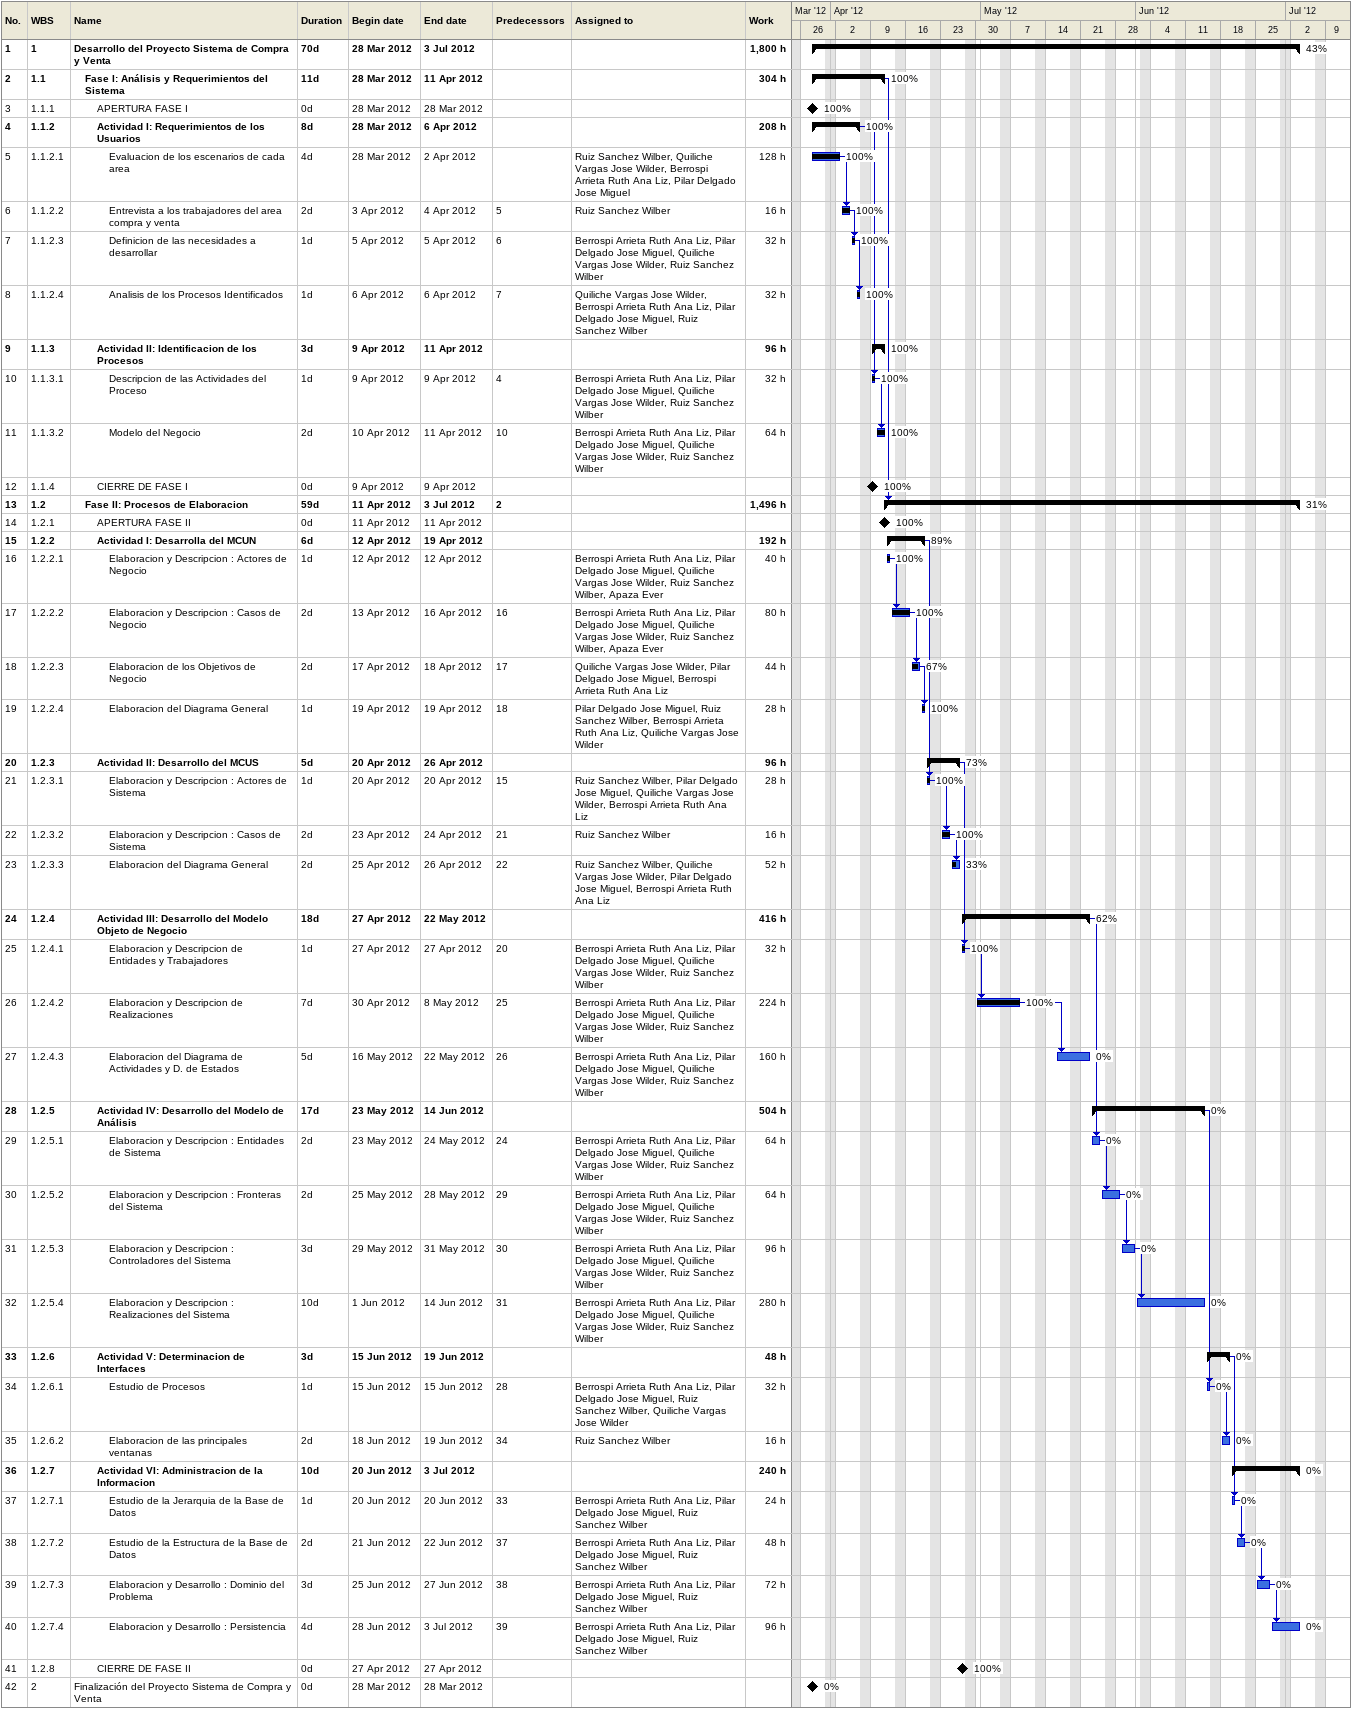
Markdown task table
| ID | WBS | Task | Duration | Start | Finish | Predecessors | Resources | % complete | Work (h) |
|---|---|---|---|---|---|---|---|---|---|
| 1 | 1 | **Desarrollo del Proyecto Sistema de Compra y Venta** | 70d | 2012-03-28 | 2012-07-03 |  |  | 43 | 1800 |
| 2 | 1.1 | **Fase I: Análisis y Requerimientos del Sistema** | 11d | 2012-03-28 | 2012-04-11 |  |  | 100 | 304 |
| 3 | 1.1.1 | APERTURA FASE I | 0d | 2012-03-28 | 2012-03-28 |  |  | 100 |  |
| 4 | 1.1.2 | **Actividad I: Requerimientos de los Usuarios** | 8d | 2012-03-28 | 2012-04-06 |  |  | 100 | 208 |
| 5 | 1.1.2.1 | Evaluacion de los escenarios de cada area | 4d | 2012-03-28 | 2012-04-02 |  | Ruiz Sanchez Wilber, Quiliche Vargas Jose Wilder, Berrospi Arrieta Ruth Ana Liz, Pilar Delgado Jose Miguel | 100 | 128 |
| 6 | 1.1.2.2 | Entrevista a los trabajadores del area compra y venta | 2d | 2012-04-03 | 2012-04-04 | 5 | Ruiz Sanchez Wilber | 100 | 16 |
| 7 | 1.1.2.3 | Definicion de las necesidades a desarrollar | 1d | 2012-04-05 | 2012-04-05 | 6 | Berrospi Arrieta Ruth Ana Liz, Pilar Delgado Jose Miguel, Quiliche Vargas Jose Wilder, Ruiz Sanchez Wilber | 100 | 32 |
| 8 | 1.1.2.4 | Analisis de los Procesos Identificados | 1d | 2012-04-06 | 2012-04-06 | 7 | Quiliche Vargas Jose Wilder, Berrospi Arrieta Ruth Ana Liz, Pilar Delgado Jose Miguel, Ruiz Sanchez Wilber | 100 | 32 |
| 9 | 1.1.3 | **Actividad II: Identificacion de los Procesos** | 3d | 2012-04-09 | 2012-04-11 |  |  | 100 | 96 |
| 10 | 1.1.3.1 | Descripcion de las Actividades del Proceso | 1d | 2012-04-09 | 2012-04-09 | 4 | Berrospi Arrieta Ruth Ana Liz, Pilar Delgado Jose Miguel, Quiliche Vargas Jose Wilder, Ruiz Sanchez Wilber | 100 | 32 |
| 11 | 1.1.3.2 | Modelo del Negocio | 2d | 2012-04-10 | 2012-04-11 | 10 | Berrospi Arrieta Ruth Ana Liz, Pilar Delgado Jose Miguel, Quiliche Vargas Jose Wilder, Ruiz Sanchez Wilber | 100 | 64 |
| 12 | 1.1.4 | CIERRE DE FASE I | 0d | 2012-04-09 | 2012-04-09 |  |  | 100 |  |
| 13 | 1.2 | **Fase II: Procesos de Elaboracion** | 59d | 2012-04-11 | 2012-07-03 | 2 |  | 31 | 1496 |
| 14 | 1.2.1 | APERTURA FASE II | 0d | 2012-04-11 | 2012-04-11 |  |  | 100 |  |
| 15 | 1.2.2 | **Actividad I: Desarrolla del MCUN** | 6d | 2012-04-12 | 2012-04-19 |  |  | 89 | 192 |
| 16 | 1.2.2.1 | Elaboracion y Descripcion : Actores de Negocio | 1d | 2012-04-12 | 2012-04-12 |  | Berrospi Arrieta Ruth Ana Liz, Pilar Delgado Jose Miguel, Quiliche Vargas Jose Wilder, Ruiz Sanchez Wilber, Apaza Ever | 100 | 40 |
| 17 | 1.2.2.2 | Elaboracion y Descripcion : Casos de Negocio | 2d | 2012-04-13 | 2012-04-16 | 16 | Berrospi Arrieta Ruth Ana Liz, Pilar Delgado Jose Miguel, Quiliche Vargas Jose Wilder, Ruiz Sanchez Wilber, Apaza Ever | 100 | 80 |
| 18 | 1.2.2.3 | Elaboracion de los Objetivos de Negocio | 2d | 2012-04-17 | 2012-04-18 | 17 | Quiliche Vargas Jose Wilder, Pilar Delgado Jose Miguel, Berrospi Arrieta Ruth Ana Liz | 67 | 44 |
| 19 | 1.2.2.4 | Elaboracion del Diagrama General | 1d | 2012-04-19 | 2012-04-19 | 18 | Pilar Delgado Jose Miguel, Ruiz Sanchez Wilber, Berrospi Arrieta Ruth Ana Liz, Quiliche Vargas Jose Wilder | 100 | 28 |
| 20 | 1.2.3 | **Actividad II: Desarrollo del MCUS** | 5d | 2012-04-20 | 2012-04-26 |  |  | 73 | 96 |
| 21 | 1.2.3.1 | Elaboracion y Descripcion : Actores de Sistema | 1d | 2012-04-20 | 2012-04-20 | 15 | Ruiz Sanchez Wilber, Pilar Delgado Jose Miguel, Quiliche Vargas Jose Wilder, Berrospi Arrieta Ruth Ana Liz | 100 | 28 |
| 22 | 1.2.3.2 | Elaboracion y Descripcion : Casos de Sistema | 2d | 2012-04-23 | 2012-04-24 | 21 | Ruiz Sanchez Wilber | 100 | 16 |
| 23 | 1.2.3.3 | Elaboracion del Diagrama General | 2d | 2012-04-25 | 2012-04-26 | 22 | Ruiz Sanchez Wilber, Quiliche Vargas Jose Wilder, Pilar Delgado Jose Miguel, Berrospi Arrieta Ruth Ana Liz | 33 | 52 |
| 24 | 1.2.4 | **Actividad III: Desarrollo del Modelo Objeto de Negocio** | 18d | 2012-04-27 | 2012-05-22 |  |  | 62 | 416 |
| 25 | 1.2.4.1 | Elaboracion y Descripcion de Entidades y Trabajadores | 1d | 2012-04-27 | 2012-04-27 | 20 | Berrospi Arrieta Ruth Ana Liz, Pilar Delgado Jose Miguel, Quiliche Vargas Jose Wilder, Ruiz Sanchez Wilber | 100 | 32 |
| 26 | 1.2.4.2 | Elaboracion y Descripcion de Realizaciones | 7d | 2012-04-30 | 2012-05-08 | 25 | Berrospi Arrieta Ruth Ana Liz, Pilar Delgado Jose Miguel, Quiliche Vargas Jose Wilder, Ruiz Sanchez Wilber | 100 | 224 |
| 27 | 1.2.4.3 | Elaboracion del Diagrama de Actividades y D. de Estados | 5d | 2012-05-16 | 2012-05-22 | 26 | Berrospi Arrieta Ruth Ana Liz, Pilar Delgado Jose Miguel, Quiliche Vargas Jose Wilder, Ruiz Sanchez Wilber | 0 | 160 |
| 28 | 1.2.5 | **Actividad IV: Desarrollo del Modelo de Análisis** | 17d | 2012-05-23 | 2012-06-14 |  |  | 0 | 504 |
| 29 | 1.2.5.1 | Elaboracion y Descripcion : Entidades de Sistema | 2d | 2012-05-23 | 2012-05-24 | 24 | Berrospi Arrieta Ruth Ana Liz, Pilar Delgado Jose Miguel, Quiliche Vargas Jose Wilder, Ruiz Sanchez Wilber | 0 | 64 |
| 30 | 1.2.5.2 | Elaboracion y Descripcion : Fronteras del Sistema | 2d | 2012-05-25 | 2012-05-28 | 29 | Berrospi Arrieta Ruth Ana Liz, Pilar Delgado Jose Miguel, Quiliche Vargas Jose Wilder, Ruiz Sanchez Wilber | 0 | 64 |
| 31 | 1.2.5.3 | Elaboracion y Descripcion : Controladores del Sistema | 3d | 2012-05-29 | 2012-05-31 | 30 | Berrospi Arrieta Ruth Ana Liz, Pilar Delgado Jose Miguel, Quiliche Vargas Jose Wilder, Ruiz Sanchez Wilber | 0 | 96 |
| 32 | 1.2.5.4 | Elaboracion y Descripcion : Realizaciones del Sistema | 10d | 2012-06-01 | 2012-06-14 | 31 | Berrospi Arrieta Ruth Ana Liz, Pilar Delgado Jose Miguel, Quiliche Vargas Jose Wilder, Ruiz Sanchez Wilber | 0 | 280 |
| 33 | 1.2.6 | **Actividad V: Determinacion de Interfaces** | 3d | 2012-06-15 | 2012-06-19 |  |  | 0 | 48 |
| 34 | 1.2.6.1 | Estudio de Procesos | 1d | 2012-06-15 | 2012-06-15 | 28 | Berrospi Arrieta Ruth Ana Liz, Pilar Delgado Jose Miguel, Ruiz Sanchez Wilber, Quiliche Vargas Jose Wilder | 0 | 32 |
| 35 | 1.2.6.2 | Elaboracion de las principales ventanas | 2d | 2012-06-18 | 2012-06-19 | 34 | Ruiz Sanchez Wilber | 0 | 16 |
| 36 | 1.2.7 | **Actividad VI: Administracion de la Informacion** | 10d | 2012-06-20 | 2012-07-03 |  |  | 0 | 240 |
| 37 | 1.2.7.1 | Estudio de la Jerarquia de la Base de Datos | 1d | 2012-06-20 | 2012-06-20 | 33 | Berrospi Arrieta Ruth Ana Liz, Pilar Delgado Jose Miguel, Ruiz Sanchez Wilber | 0 | 24 |
| 38 | 1.2.7.2 | Estudio de la Estructura de la Base de Datos | 2d | 2012-06-21 | 2012-06-22 | 37 | Berrospi Arrieta Ruth Ana Liz, Pilar Delgado Jose Miguel, Ruiz Sanchez Wilber | 0 | 48 |
| 39 | 1.2.7.3 | Elaboracion y Desarrollo : Dominio del Problema | 3d | 2012-06-25 | 2012-06-27 | 38 | Berrospi Arrieta Ruth Ana Liz, Pilar Delgado Jose Miguel, Ruiz Sanchez Wilber | 0 | 72 |
| 40 | 1.2.7.4 | Elaboracion y Desarrollo : Persistencia | 4d | 2012-06-28 | 2012-07-03 | 39 | Berrospi Arrieta Ruth Ana Liz, Pilar Delgado Jose Miguel, Ruiz Sanchez Wilber | 0 | 96 |
| 41 | 1.2.8 | CIERRE DE FASE II | 0d | 2012-04-27 | 2012-04-27 |  |  | 100 |  |
| 42 | 2 | Finalización del Proyecto Sistema de Compra y Venta | 0d | 2012-03-28 | 2012-03-28 |  |  | 0 |  |
